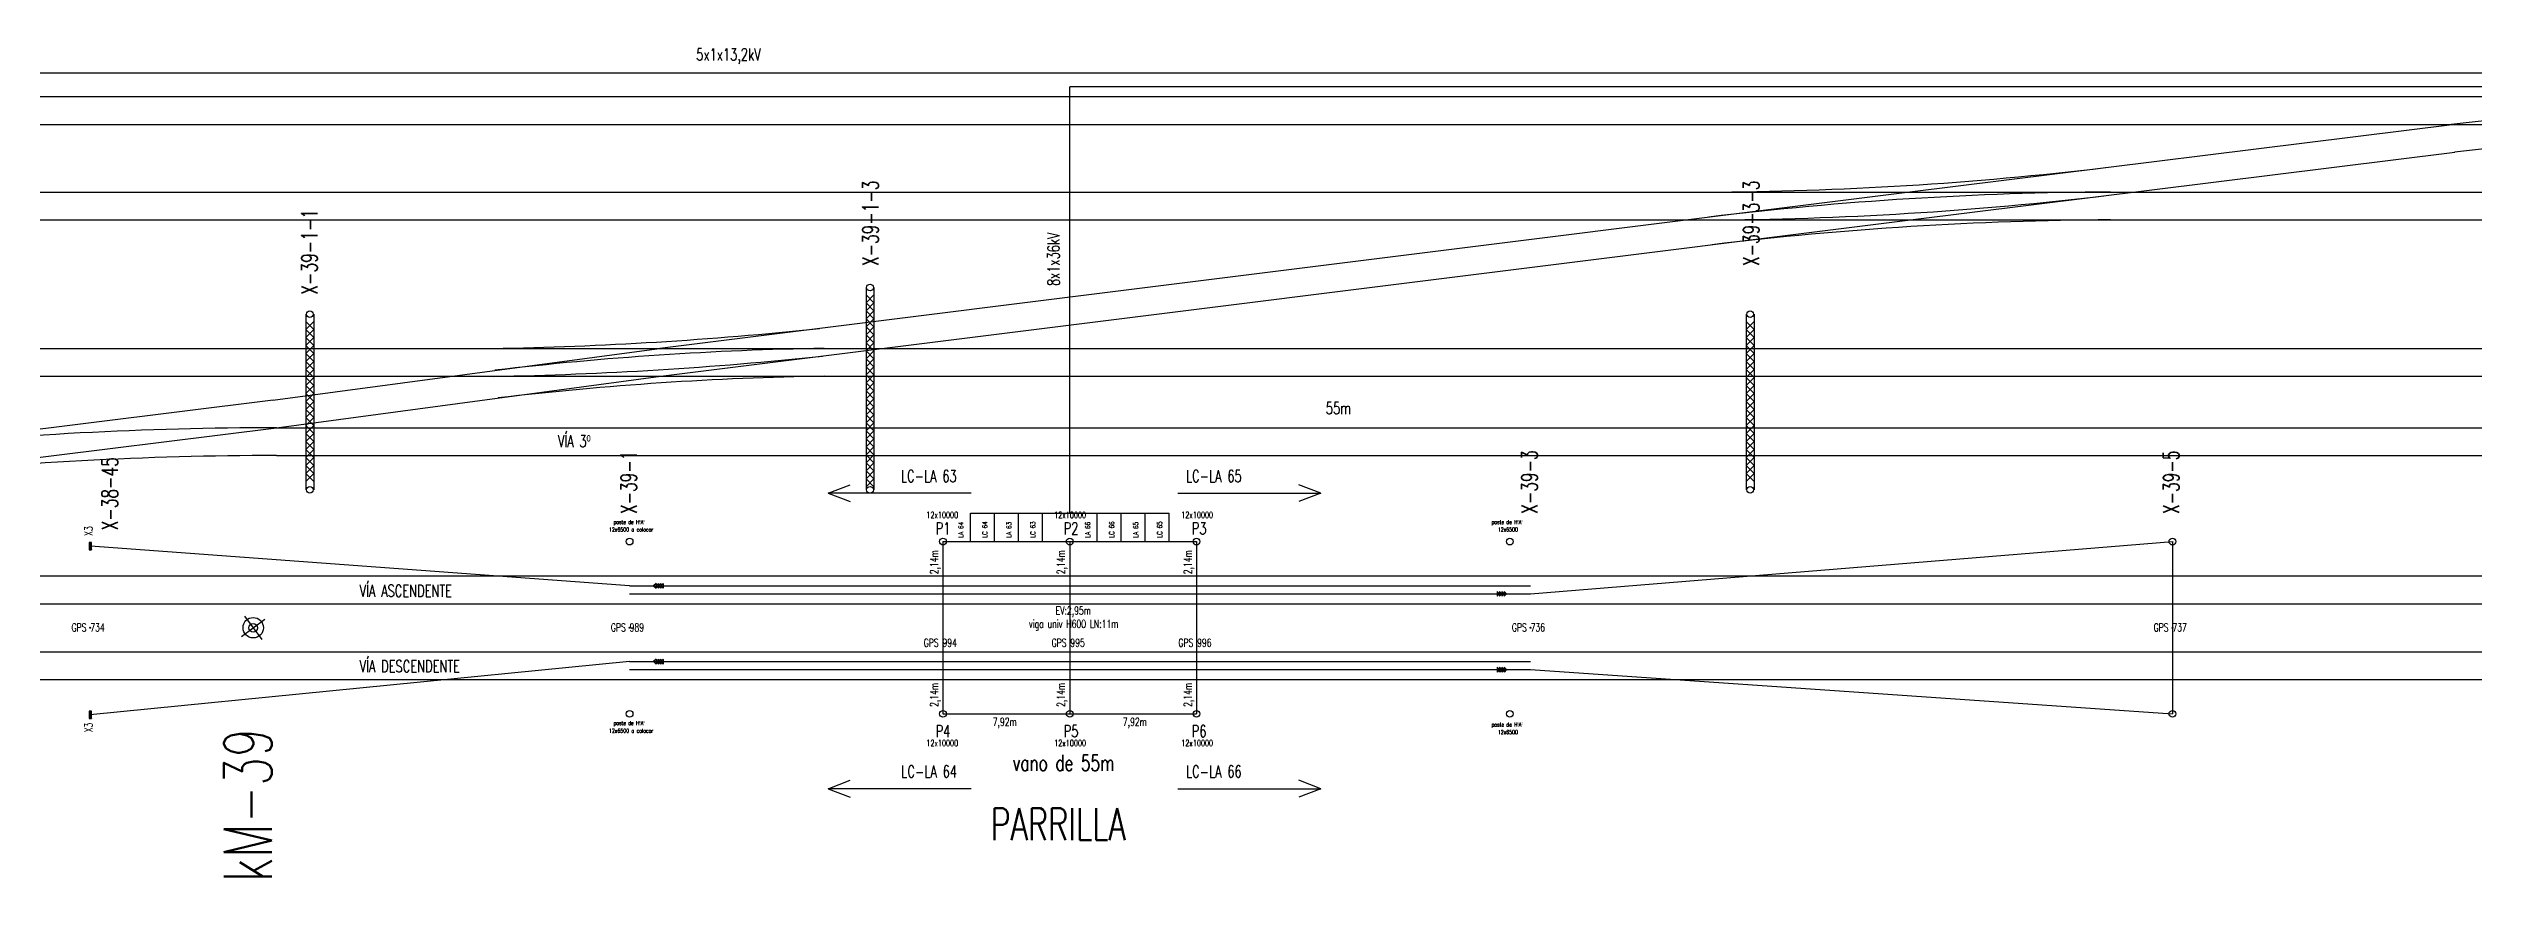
# Model space of a CAD drawing. Header units: millimetres. Extents: x 1022 to 1541, y 1119 to 1183.
# Drawn here: x 1099.9 to 1251.4, y 1121.5 to 1173.2 of the extents above; entities that cross this region are included whole.
import ezdxf

# ---------------------------------------------------------------- set-up
doc = ezdxf.new("R2010")
doc.units = ezdxf.units.MM
doc.layers.add('Textos catenaria', color=7, linetype='Continuous')
doc.styles.add('SIMPLEX', font='simplex.shx', dxfattribs={"width": 0.75})
doc.linetypes.add('ZIGZAG', pattern='A,0.00254,-5.08,[131,ltypeshp.shx,S=5.08,R=0,X=-5.08,Y=0],-10.16,[131,ltypeshp.shx,S=5.08,R=180,X=5.08,Y=0],-5.08', length=20.32254)

# ---------------------------------------------------------------- blocks, each defined once
blk = doc.blocks.new('mojón kilométrico')
for p, q in [((-0.91, 0), (0.91, 0)), ((0, 0.91), (0, -0.91))]:
    blk.add_line(p, q)
for radius in [0.639, 0.269]:
    blk.add_circle((0, 0), radius)

msp = doc.modelspace()

# ---------------------------------------------------------------- hatches: boundary and pattern name
for points in [[(1102.42, 1141.92), (1102.56, 1141.92), (1102.56, 1142.38), (1102.42, 1142.38)], [(1102.42, 1131.38), (1102.56, 1131.38), (1102.56, 1131.84), (1102.42, 1131.84)]]:
    msp.add_hatch(color=256).paths.add_polyline_path(points)

# ---------------------------------------------------------------- linework, layer by layer
at = {"color": 1, "linetype": 'ZIGZAG', "ltscale": 0.05}
msp.add_line((1274.9, 1171.7), (1094.32, 1171.7), dxfattribs=at)
at = {"color": 8}
for p, q in [((1057.95, 1170.24), (1540.81, 1170.24)), ((1057.95, 1168.5), (1540.81, 1168.5)), ((1057.95, 1164.27), (1540.81, 1164.27)), ((1057.95, 1162.53), (1540.81, 1162.53)), ((1057.95, 1154.5), (1540.81, 1154.5)), ((1057.95, 1152.76), (1540.81, 1152.76)), ((1114.13, 1149.55), (1540.81, 1149.55)), ((1114.13, 1147.81), (1540.81, 1147.81)), ((1232.59, 1142.43), (1232.59, 1131.67)), ((1021.89, 1140.29), (1540.81, 1140.29)), ((1021.89, 1138.55), (1540.81, 1138.55)), ((1021.89, 1135.55), (1540.81, 1135.55)), ((1021.89, 1133.81), (1540.81, 1133.81))]:
    msp.add_line(p, q, dxfattribs=at)
at = {"color": 6, "linetype": 'ZIGZAG', "ltscale": 0.05}
for p, q in [((1276.73, 1170.84), (1163.69, 1170.84)), ((1163.69, 1144.21), (1163.69, 1170.84)), ((1157.48, 1142.43), (1157.48, 1144.21)), ((1157.48, 1144.21), (1169.9, 1144.21)), ((1158.98, 1142.43), (1158.98, 1144.21)), ((1160.48, 1142.43), (1160.48, 1144.21)), ((1161.98, 1142.43), (1161.98, 1144.21)), ((1165.4, 1142.43), (1165.4, 1144.21)), ((1166.9, 1142.43), (1166.9, 1144.21)), ((1168.4, 1142.43), (1168.4, 1144.21)), ((1169.9, 1142.43), (1169.9, 1144.21))]:
    msp.add_line(p, q, dxfattribs=at)
for p, q in [((1216.01, 1164.26), (1250.23, 1168.51)), ((1216.23, 1162.53), (1250.23, 1166.76)), ((1137.91, 1154.49), (1216.01, 1164.26)), ((1138.13, 1152.76), (1216.23, 1162.53)), ((1113.9, 1151.27), (1137.9, 1154.48)), ((1114.13, 1149.55), (1138.13, 1152.76)), ((1039.51, 1142.02), (1113.91, 1151.28)), ((1039.73, 1140.29), (1114.13, 1149.55)), ((1102.42, 1142.38), (1102.42, 1141.92)), ((1102.56, 1142.38), (1102.42, 1142.38)), ((1102.42, 1142.38), (1102.56, 1141.92)), ((1102.42, 1141.92), (1102.56, 1141.92)), ((1102.56, 1141.92), (1102.56, 1142.38)), ((1137.84, 1139.82), (1137.69, 1139.67)), ((1137.69, 1139.67), (1137.84, 1139.52)), ((1137.84, 1139.82), (1137.84, 1139.52)), ((1137.99, 1139.82), (1137.84, 1139.67)), ((1137.84, 1139.67), (1137.99, 1139.52)), ((1137.99, 1139.82), (1137.99, 1139.52)), ((1138.14, 1139.82), (1137.99, 1139.67)), ((1137.99, 1139.67), (1138.14, 1139.52)), ((1138.14, 1139.82), (1138.14, 1139.52)), ((1138.29, 1139.82), (1138.14, 1139.67)), ((1138.14, 1139.67), (1138.29, 1139.52)), ((1138.29, 1139.82), (1138.29, 1139.52)), ((1190.39, 1139.32), (1190.39, 1139.02)), ((1190.39, 1139.32), (1190.54, 1139.17)), ((1190.54, 1139.17), (1190.39, 1139.02)), ((1190.54, 1139.32), (1190.54, 1139.02)), ((1190.54, 1139.32), (1190.69, 1139.17)), ((1190.69, 1139.17), (1190.54, 1139.02)), ((1190.69, 1139.32), (1190.69, 1139.02)), ((1190.69, 1139.32), (1190.84, 1139.17)), ((1190.84, 1139.17), (1190.69, 1139.02)), ((1190.84, 1139.32), (1190.84, 1139.02)), ((1190.84, 1139.32), (1190.99, 1139.17)), ((1190.99, 1139.17), (1190.84, 1139.02)), ((1137.84, 1135.08), (1137.69, 1134.93)), ((1137.84, 1135.08), (1137.84, 1134.78)), ((1137.99, 1135.08), (1137.84, 1134.93)), ((1137.99, 1135.08), (1137.99, 1134.78)), ((1138.14, 1135.08), (1137.99, 1134.93)), ((1138.14, 1135.08), (1138.14, 1134.78)), ((1138.29, 1135.08), (1138.14, 1134.93)), ((1138.29, 1135.08), (1138.29, 1134.78)), ((1137.69, 1134.93), (1137.84, 1134.78)), ((1137.84, 1134.93), (1137.99, 1134.78)), ((1137.99, 1134.93), (1138.14, 1134.78)), ((1138.14, 1134.93), (1138.29, 1134.78)), ((1190.39, 1134.58), (1190.39, 1134.28)), ((1190.39, 1134.58), (1190.54, 1134.43)), ((1190.54, 1134.43), (1190.39, 1134.28)), ((1190.54, 1134.58), (1190.54, 1134.28)), ((1190.54, 1134.58), (1190.69, 1134.43)), ((1190.69, 1134.43), (1190.54, 1134.28)), ((1190.69, 1134.58), (1190.69, 1134.28)), ((1190.69, 1134.58), (1190.84, 1134.43)), ((1190.84, 1134.43), (1190.69, 1134.28)), ((1190.84, 1134.58), (1190.84, 1134.28)), ((1190.84, 1134.58), (1190.99, 1134.43)), ((1190.99, 1134.43), (1190.84, 1134.28)), ((1102.42, 1131.84), (1102.42, 1131.38)), ((1102.56, 1131.84), (1102.42, 1131.84)), ((1102.42, 1131.84), (1102.56, 1131.38)), ((1102.42, 1131.38), (1102.56, 1131.38)), ((1102.56, 1131.38), (1102.56, 1131.84))]:
    msp.add_line(p, q)
at = {"color": 4}
for p, q in [((1150.96, 1158.31), (1150.96, 1145.67)), ((1151.45, 1157.86), (1150.96, 1157.36)), ((1150.96, 1157.86), (1151.45, 1157.36)), ((1151.45, 1158.31), (1151.45, 1145.67)), ((1115.96, 1156.64), (1115.96, 1145.67)), ((1116.45, 1156.19), (1115.96, 1155.69)), ((1115.96, 1156.19), (1116.45, 1155.69)), ((1116.45, 1156.64), (1116.45, 1145.67)), ((1151.45, 1157.36), (1150.96, 1156.86)), ((1150.96, 1157.36), (1151.45, 1156.86)), ((1151.45, 1156.86), (1150.96, 1156.36)), ((1150.96, 1156.86), (1151.45, 1156.36)), ((1151.45, 1156.36), (1150.96, 1155.86)), ((1150.96, 1156.36), (1151.45, 1155.86)), ((1205.96, 1156.64), (1205.96, 1145.67)), ((1206.45, 1156.19), (1205.96, 1155.69)), ((1205.96, 1156.19), (1206.45, 1155.69)), ((1206.45, 1156.64), (1206.45, 1145.67)), ((1116.45, 1155.69), (1115.96, 1155.19)), ((1115.96, 1155.69), (1116.45, 1155.19)), ((1116.45, 1155.19), (1115.96, 1154.69)), ((1115.96, 1155.19), (1116.45, 1154.69)), ((1116.45, 1154.69), (1115.96, 1154.19)), ((1115.96, 1154.69), (1116.45, 1154.19)), ((1151.45, 1155.86), (1150.96, 1155.36)), ((1150.96, 1155.86), (1151.45, 1155.36)), ((1151.45, 1155.36), (1150.96, 1154.86)), ((1150.96, 1155.36), (1151.45, 1154.86)), ((1151.45, 1154.86), (1150.96, 1154.36)), ((1150.96, 1154.86), (1151.45, 1154.36)), ((1206.45, 1155.69), (1205.96, 1155.19)), ((1205.96, 1155.69), (1206.45, 1155.19)), ((1206.45, 1155.19), (1205.96, 1154.69)), ((1205.96, 1155.19), (1206.45, 1154.69)), ((1206.45, 1154.69), (1205.96, 1154.19)), ((1205.96, 1154.69), (1206.45, 1154.19)), ((1116.45, 1154.19), (1115.96, 1153.69)), ((1115.96, 1154.19), (1116.45, 1153.69)), ((1116.45, 1153.69), (1115.96, 1153.19)), ((1115.96, 1153.69), (1116.45, 1153.19)), ((1116.45, 1153.19), (1115.96, 1152.69)), ((1115.96, 1153.19), (1116.45, 1152.69)), ((1151.45, 1154.36), (1150.96, 1153.86)), ((1150.96, 1154.36), (1151.45, 1153.86)), ((1151.45, 1153.86), (1150.96, 1153.36)), ((1150.96, 1153.86), (1151.45, 1153.36)), ((1151.45, 1153.36), (1150.96, 1152.86)), ((1150.96, 1153.36), (1151.45, 1152.86)), ((1206.45, 1154.19), (1205.96, 1153.69)), ((1205.96, 1154.19), (1206.45, 1153.69)), ((1206.45, 1153.69), (1205.96, 1153.19)), ((1205.96, 1153.69), (1206.45, 1153.19)), ((1206.45, 1153.19), (1205.96, 1152.69)), ((1205.96, 1153.19), (1206.45, 1152.69)), ((1116.45, 1152.69), (1115.96, 1152.19)), ((1115.96, 1152.69), (1116.45, 1152.19)), ((1116.45, 1152.19), (1115.96, 1151.69)), ((1115.96, 1152.19), (1116.45, 1151.69)), ((1116.45, 1151.69), (1115.96, 1151.19)), ((1115.96, 1151.69), (1116.45, 1151.19)), ((1151.45, 1152.86), (1150.96, 1152.36)), ((1150.96, 1152.86), (1151.45, 1152.36)), ((1151.45, 1152.36), (1150.96, 1151.86)), ((1150.96, 1152.36), (1151.45, 1151.86)), ((1151.45, 1151.86), (1150.96, 1151.36)), ((1150.96, 1151.86), (1151.45, 1151.36)), ((1206.45, 1152.69), (1205.96, 1152.19)), ((1205.96, 1152.69), (1206.45, 1152.19)), ((1206.45, 1152.19), (1205.96, 1151.69)), ((1205.96, 1152.19), (1206.45, 1151.69)), ((1206.45, 1151.69), (1205.96, 1151.19)), ((1205.96, 1151.69), (1206.45, 1151.19)), ((1116.45, 1151.19), (1115.96, 1150.69)), ((1115.96, 1151.19), (1116.45, 1150.69)), ((1116.45, 1150.69), (1115.96, 1150.19)), ((1115.96, 1150.69), (1116.45, 1150.19)), ((1116.45, 1150.19), (1115.96, 1149.69)), ((1115.96, 1150.19), (1116.45, 1149.69)), ((1151.45, 1151.36), (1150.96, 1150.86)), ((1150.96, 1151.36), (1151.45, 1150.86)), ((1151.45, 1150.86), (1150.96, 1150.36)), ((1150.96, 1150.86), (1151.45, 1150.36)), ((1151.45, 1150.36), (1150.96, 1149.86)), ((1150.96, 1150.36), (1151.45, 1149.86)), ((1206.45, 1151.19), (1205.96, 1150.69)), ((1205.96, 1151.19), (1206.45, 1150.69)), ((1206.45, 1150.69), (1205.96, 1150.19)), ((1205.96, 1150.69), (1206.45, 1150.19)), ((1206.45, 1150.19), (1205.96, 1149.69)), ((1205.96, 1150.19), (1206.45, 1149.69)), ((1116.45, 1149.69), (1115.96, 1149.19)), ((1115.96, 1149.69), (1116.45, 1149.19)), ((1116.45, 1149.19), (1115.96, 1148.69)), ((1115.96, 1149.19), (1116.45, 1148.69)), ((1116.45, 1148.69), (1115.96, 1148.19)), ((1115.96, 1148.69), (1116.45, 1148.19)), ((1151.45, 1149.86), (1150.96, 1149.36)), ((1150.96, 1149.86), (1151.45, 1149.36)), ((1151.45, 1149.36), (1150.96, 1148.86)), ((1150.96, 1149.36), (1151.45, 1148.86)), ((1151.45, 1148.86), (1150.96, 1148.36)), ((1150.96, 1148.86), (1151.45, 1148.36)), ((1206.45, 1149.69), (1205.96, 1149.19)), ((1205.96, 1149.69), (1206.45, 1149.19)), ((1206.45, 1149.19), (1205.96, 1148.69)), ((1205.96, 1149.19), (1206.45, 1148.69)), ((1206.45, 1148.69), (1205.96, 1148.19)), ((1205.96, 1148.69), (1206.45, 1148.19)), ((1116.45, 1148.19), (1115.96, 1147.69)), ((1115.96, 1148.19), (1116.45, 1147.69)), ((1116.45, 1147.69), (1115.96, 1147.19)), ((1115.96, 1147.69), (1116.45, 1147.19)), ((1116.45, 1147.19), (1115.96, 1146.69)), ((1115.96, 1147.19), (1116.45, 1146.69)), ((1151.45, 1148.36), (1150.96, 1147.86)), ((1150.96, 1148.36), (1151.45, 1147.86)), ((1151.45, 1147.86), (1150.96, 1147.36)), ((1150.96, 1147.86), (1151.45, 1147.36)), ((1151.45, 1147.36), (1150.96, 1146.86)), ((1150.96, 1147.36), (1151.45, 1146.86)), ((1206.45, 1148.19), (1205.96, 1147.69)), ((1205.96, 1148.19), (1206.45, 1147.69)), ((1206.45, 1147.69), (1205.96, 1147.19)), ((1205.96, 1147.69), (1206.45, 1147.19)), ((1206.45, 1147.19), (1205.96, 1146.69)), ((1205.96, 1147.19), (1206.45, 1146.69)), ((1116.45, 1146.69), (1115.96, 1146.19)), ((1115.96, 1146.69), (1116.45, 1146.19)), ((1151.45, 1146.86), (1150.96, 1146.36)), ((1150.96, 1146.86), (1151.45, 1146.36)), ((1151.45, 1146.36), (1150.96, 1145.86)), ((1150.96, 1146.36), (1151.45, 1145.86)), ((1206.45, 1146.69), (1205.96, 1146.19)), ((1205.96, 1146.69), (1206.45, 1146.19))]:
    msp.add_line(p, q, dxfattribs=at)
at = {"color": 6}
for p, q in [((1148.6, 1145.46), (1149.98, 1145.98)), ((1179.39, 1145.46), (1178.01, 1145.98)), ((1157.54, 1145.46), (1148.6, 1145.46)), ((1148.6, 1145.46), (1149.98, 1144.93)), ((1170.45, 1145.46), (1179.39, 1145.46)), ((1179.39, 1145.46), (1178.01, 1144.93)), ((1148.6, 1126.99), (1149.98, 1127.52)), ((1179.39, 1126.99), (1178.01, 1127.52)), ((1157.54, 1126.99), (1148.6, 1126.99)), ((1148.6, 1126.99), (1149.98, 1126.47)), ((1170.45, 1126.99), (1179.39, 1126.99)), ((1179.39, 1126.99), (1178.01, 1126.47))]:
    msp.add_line(p, q, dxfattribs=at)
at = {"color": 1}
for p, q in [((1136.19, 1139.67), (1102.51, 1142.15)), ((1192.49, 1139.17), (1232.59, 1142.43)), ((1136.19, 1139.67), (1192.49, 1139.67)), ((1136.19, 1139.17), (1192.49, 1139.17)), ((1136.19, 1134.93), (1102.49, 1131.61)), ((1136.19, 1134.93), (1192.49, 1134.93)), ((1136.19, 1134.43), (1192.49, 1134.43)), ((1192.49, 1134.43), (1232.59, 1131.67))]:
    msp.add_line(p, q, dxfattribs=at)
at = {"color": 5}
for p, q in [((1155.77, 1142.43), (1155.77, 1131.67)), ((1155.77, 1142.43), (1171.61, 1142.43)), ((1163.69, 1142.43), (1163.69, 1131.67)), ((1171.61, 1142.43), (1171.61, 1131.67)), ((1155.77, 1131.67), (1171.61, 1131.67))]:
    msp.add_line(p, q, dxfattribs=at)
for centre, radius in [((1151.21, 1158.31), 0.21), ((1116.21, 1156.64), 0.21), ((1206.21, 1156.64), 0.21), ((1116.21, 1145.67), 0.21), ((1151.21, 1145.67), 0.21), ((1206.21, 1145.67), 0.21), ((1136.19, 1142.43), 0.21), ((1155.77, 1142.43), 0.21), ((1163.69, 1142.43), 0.21), ((1171.61, 1142.43), 0.21), ((1191.19, 1142.43), 0.21), ((1232.59, 1142.43), 0.21), ((1102.49, 1137.05), 0.0293), ((1136.19, 1137.05), 0.0293), ((1192.49, 1137.05), 0.0293), ((1232.59, 1137.05), 0.0293), ((1136.19, 1131.67), 0.21), ((1155.77, 1131.67), 0.21), ((1163.69, 1131.67), 0.21), ((1171.61, 1131.67), 0.21), ((1191.19, 1131.67), 0.21), ((1232.59, 1131.67), 0.21)]:
    msp.add_circle(centre, radius)
for radius in [253.72, 251.98]:
    msp.add_arc((1280.42, 916.6), radius, 91.399, 96.8837)
at = {"color": 8}
for centre, radius, start, end in [((1202.56, 1383.14), 218.87, 270.2474, 276.7827), ((1202.56, 1383.14), 220.61, 270.2474, 276.7827), ((1229.93, 942.6), 221.68, 90.3134, 96.8171), ((1229.93, 942.6), 219.94, 90.3134, 96.8171), ((1123.48, 1388.6), 234.14, 271.0183, 276.0266), ((1123.48, 1388.6), 235.88, 271.0183, 276.0266), ((1151.51, 951.78), 202.75, 90.8925, 96.7256), ((1151.51, 951.78), 201.01, 90.8925, 96.7256), ((1114.42, 911.79), 237.76, 90.0713, 95.9843), ((1114.42, 911.79), 236.02, 90.0713, 95.9843)]:
    msp.add_arc(centre, radius, start, end, dxfattribs=at)

# ---------------------------------------------------------------- block references
at = {"rotation": 36.68956966748674}
msp.add_blockref('mojón kilométrico', (1112.67, 1137.05), dxfattribs=at)

# ---------------------------------------------------------------- texts
at = {"layer": 'Textos catenaria', "color": 6, "style": 'SIMPLEX', "width": 0.7}
for s, p in [('5x1x13,2kV', (1140.35, 1172.5)), ('LC-LA 63', (1153.14, 1146.15)), ('LC-LA 65', (1170.95, 1146.15)), ('LC-LA 64', (1153.16, 1127.69)), ('LC-LA 66', (1170.95, 1127.69))]:
    msp.add_text(s, height=0.75, dxfattribs=at).set_placement(p)
at = {"layer": 'Textos catenaria', "style": 'SIMPLEX', "width": 0.7}
for s, height, p in [('X-39-1-3', 1, (1151.74, 1159.65)), ('X-39-3-3', 1, (1206.78, 1159.65)), ('X-39-1-1', 1, (1116.68, 1157.87)), ('X-38-45', 1, (1104.21, 1143.14)), ('X-39-1', 1, (1136.63, 1144.15)), ('X-39-3', 1, (1192.92, 1144.17)), ('X-39-5', 1, (1233.02, 1144.16)), ('X3', 0.5, (1102.63, 1142.79)), ('2,14m', 0.5, (1155.47, 1140.39)), ('2,14m', 0.5, (1163.39, 1140.39)), ('2,14m', 0.5, (1171.31, 1140.39)), ('2,14m', 0.5, (1155.47, 1132.1)), ('2,14m', 0.5, (1163.39, 1132.1)), ('2,14m', 0.5, (1171.31, 1132.1)), ('X3', 0.5, (1102.63, 1130.51)), ('kM-39', 3, (1113.84, 1121.14))]:
    msp.add_text(s, height=height, rotation=90, dxfattribs=at).set_placement(p)
at = {"layer": 'Textos catenaria', "color": 6, "style": 'SIMPLEX', "width": 0.7}
for s, height, p in [('8x1x36kV', 0.75, (1163.05, 1158.4)), ('LA 64', 0.3, (1157.04, 1142.66)), ('LC 64', 0.3, (1158.54, 1142.66)), ('LA 63', 0.3, (1160.04, 1142.66)), ('LC 63', 0.3, (1161.54, 1142.66)), ('LA 66', 0.3, (1164.96, 1142.66)), ('LC 66', 0.3, (1166.46, 1142.66)), ('LA 65', 0.3, (1167.96, 1142.66)), ('LC 65', 0.3, (1169.46, 1142.66))]:
    msp.add_text(s, height=height, rotation=90, dxfattribs=at).set_placement(p)
at = {"layer": 'Textos catenaria', "style": 'SIMPLEX', "width": 0.7}
for s, height, p in [('55m', 0.75, (1179.69, 1150.4)), ('VÍA 3º', 0.75, (1131.7, 1148.33)), ('VÍA ASCENDENTE', 0.75, (1119.31, 1138.98)), ('EV:2,95m', 0.5, (1162.81, 1137.87)), ('GPS 734', 0.5, (1101.32, 1136.82)), ('GPS 989', 0.5, (1135.02, 1136.82)), ('viga univ H600 LN:11m', 0.5, (1161.14, 1137.04)), ('GPS 736', 0.5, (1191.32, 1136.82)), ('GPS 737', 0.5, (1231.42, 1136.82)), ('VÍA DESCENDENTE', 0.75, (1119.31, 1134.27)), ('GPS 994', 0.5, (1154.57, 1135.86)), ('GPS 995', 0.5, (1162.56, 1135.86)), ('GPS 996', 0.5, (1170.48, 1135.86)), ('7,92m', 0.5, (1158.88, 1130.92)), ('7,92m', 0.5, (1167.01, 1130.92)), ('vano de 55m', 1, (1160.13, 1128.1))]:
    msp.add_text(s, height=height, dxfattribs=at).set_placement(p)
at = {"layer": 'Textos catenaria', "color": 4, "style": 'SIMPLEX', "width": 0.7}
for p in [(1154.73, 1143.9), (1162.72, 1143.9), (1170.66, 1143.9), (1154.73, 1129.64), (1162.72, 1129.64), (1170.66, 1129.64)]:
    msp.add_text('12x10000', height=0.4, dxfattribs=at).set_placement(p)
at = {"layer": 'Textos catenaria', "color": 7, "style": 'SIMPLEX', "width": 0.7}
for s, p in [('12x6500 a colocar', (1134.9, 1143.06)), ('poste de HºAº', (1135.18, 1143.53)), ('poste de HºAº', (1190.05, 1143.53)), ('12x6500', (1190.44, 1143.06)), ('12x6500 a colocar', (1134.9, 1130.49)), ('poste de HºAº', (1135.18, 1130.97)), ('poste de HºAº', (1190.05, 1130.87)), ('12x6500', (1190.44, 1130.4))]:
    msp.add_text(s, height=0.25, dxfattribs=at).set_placement(p)
at = {"layer": 'Textos catenaria', "color": 3, "style": 'SIMPLEX', "width": 0.7}
for s, p in [('P1', (1155.31, 1142.88)), ('P2', (1163.31, 1142.88)), ('P3', (1171.31, 1142.88)), ('P4', (1155.31, 1130.21)), ('P5', (1163.31, 1130.21)), ('P6', (1171.31, 1130.21))]:
    msp.add_text(s, height=0.75, dxfattribs=at).set_placement(p)
at = {"layer": 'Textos catenaria', "color": 5, "style": 'SIMPLEX', "width": 0.7}
msp.add_text('PARRILLA', height=2, dxfattribs=at).set_placement((1158.74, 1123.77))

doc.saveas('drawing.dxf')
